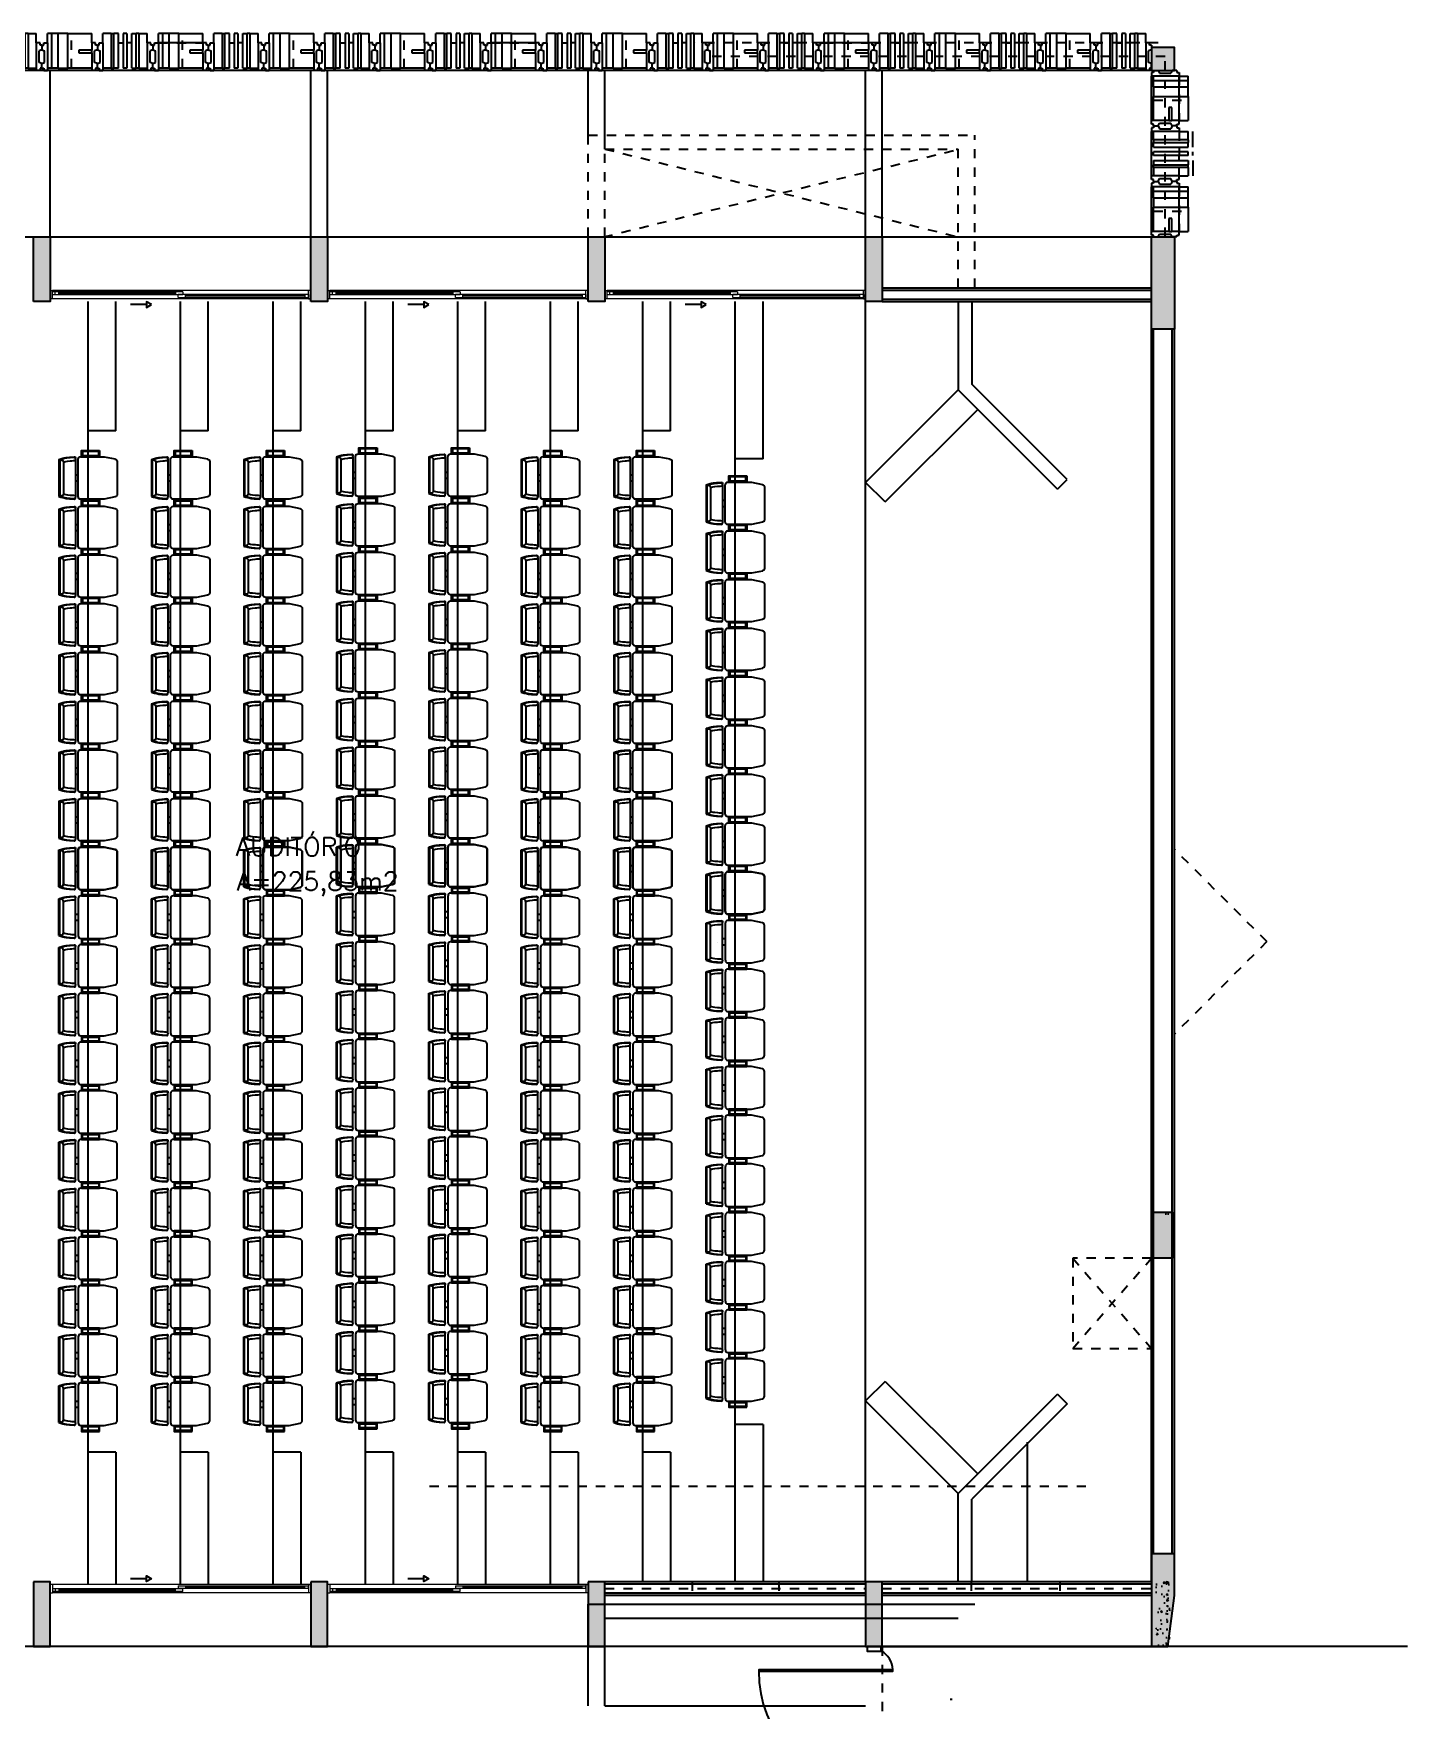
# Model space of a CAD drawing. Header units: metres. Extents: x -31 to 130, y -13 to 69.
# Drawn here: x 105.31 to 120.17, y 28.93 to 47.08 of the extents above; entities that cross this region are included whole.
import ezdxf

# ---------------------------------------------------------------- set-up
doc = ezdxf.new("R2010")
doc.units = ezdxf.units.M
doc.header["$LTSCALE"] = 0.002
doc.header["$MEASUREMENT"] = 0
doc.linetypes.add('DASHDOT', pattern=[1, 0.5, -0.25, 0, -0.25])
doc.linetypes.add('HIDDEN', pattern=[9.525, 6.35, -3.175])
for name, color, linetype in [('ar-alv', 2, 'CONTINUOUS'), ('ar-banc', 1, 'CONTINUOUS'), ('ar-brs', 2, 'CONTINUOUS'), ('ar-cal', 2, 'CONTINUOUS'), ('ar-div', 2, 'CONTINUOUS'), ('ar-esq', 2, 'CONTINUOUS'), ('ar-estc', 1, 'CONTINUOUS'), ('ar-piso', 1, 'CONTINUOUS'), ('ar-proj', 1, 'HIDDEN'), ('ar-projarmario', 1, 'HIDDEN'), ('ar-reboco', 2, 'CONTINUOUS'), ('AR-SIMB CONG', 1, 'CONTINUOUS'), ('brs-proj', 1, 'HIDDEN'), ('brs1', 2, 'CONTINUOUS'), ('brs2', 1, 'CONTINUOUS'), ('brs3', 1, 'CONTINUOUS'), ('brs4', 1, 'CONTINUOUS'), ('brs5', 1, 'CONTINUOUS'), ('esq-01', 1, 'CONTINUOUS'), ('esq-02', 1, 'CONTINUOUS'), ('esq-03', 1, 'HIDDEN'), ('estc-01', 3, 'CONTINUOUS'), ('h-estc', 3, 'CONTINUOUS'), ('mob-aud1', 1, 'CONTINUOUS'), ('mob-aud2', 1, 'CONTINUOUS'), ('nivel', 1, 'CONTINUOUS'), ('proj', 1, 'HIDDEN'), ('ptm', 2, 'CONTINUOUS'), ('SIM', 1, 'CONTINUOUS'), ('TEXTO', 2, 'CONTINUOUS'), ('ÁREA', 2, 'CONTINUOUS')]:
    doc.layers.add(name, color=color, linetype=linetype)
doc.styles.add('UNB1-100', font='simplex.shx', dxfattribs={"height": 0.2})

# ---------------------------------------------------------------- blocks, each defined once
blk = doc.blocks.new('plr01-01p')
at = {"layer": 'h-estc'}
blk.add_hatch(color=3, dxfattribs=at).paths.add_polyline_path([(0.09, 0.075), (-0.09, 0.075), (-0.09, -0.625), (0.09, -0.625)])
at = {"layer": 'estc-01', "color": 3}
blk.add_lwpolyline([(-0.09, 0.075), (-0.09, -0.625), (0.09, -0.625), (0.09, 0.075)], close=True, dxfattribs=at)
blk = doc.blocks.new('plr01-02p')
at = {"layer": 'h-estc'}
blk.add_hatch(color=3, dxfattribs=at).paths.add_polyline_path([(0.125, 0.375), (-0.125, 0.375), (-0.125, -0.625), (0.125, -0.625)])
at = {"layer": 'estc-01', "color": 3}
blk.add_lwpolyline([(-0.125, 0.375), (-0.125, -0.625), (0.125, -0.625), (0.125, 0.375)], close=True, dxfattribs=at)
blk = doc.blocks.new('esq50-01p')
at = {"layer": 'esq-01'}
for points in [[(-7.45, 0.079), (-7.5, 0.079), (-7.5, -0.075), (-7.45, -0.075)], [(-5.955, 0.079), (-6.005, 0.079), (-6.005, -0.075), (-5.955, -0.075)], [(-4.46, 0.079), (-4.51, 0.079), (-4.51, -0.075), (-4.46, -0.075)], [(-2.965, 0.079), (-3.015, 0.079), (-3.015, -0.075), (-2.965, -0.075)], [(-1.47, 0.079), (-1.52, 0.079), (-1.52, -0.075), (-1.47, -0.075)], [(0.025, 0.079), (-0.025, 0.079), (-0.025, -0.075), (0.025, -0.075)], [(1.52, 0.079), (1.47, 0.079), (1.47, -0.075), (1.52, -0.075)], [(3.015, 0.079), (2.965, 0.079), (2.965, -0.075), (3.015, -0.075)], [(4.51, 0.079), (4.46, 0.079), (4.46, -0.075), (4.51, -0.075)], [(6.005, 0.079), (5.955, 0.079), (5.955, -0.075), (6.005, -0.075)], [(7.5, 0.079), (7.45, 0.079), (7.45, -0.075), (7.5, -0.075)]]:
    blk.add_lwpolyline(points, close=True, dxfattribs=at)
at = {"layer": 'esq-02'}
for p, q in [((-4.51, 0.01), (-5.955, 0.01)), ((-3.015, 0.01), (-4.46, 0.01)), ((-1.52, 0.01), (-2.965, 0.01)), ((-1.47, 0.01), (-0.025, 0.01)), ((0.025, 0.01), (1.47, 0.01)), ((1.52, 0.01), (2.965, 0.01)), ((3.015, 0.01), (4.46, 0.01)), ((4.51, 0.01), (5.955, 0.01)), ((-4.51, -0.01), (-5.955, -0.01)), ((-3.015, -0.01), (-4.46, -0.01)), ((-1.52, -0.01), (-2.965, -0.01)), ((-1.47, -0.01), (-0.025, -0.01)), ((0.025, -0.01), (1.47, -0.01)), ((1.52, -0.01), (2.965, -0.01)), ((3.015, -0.01), (4.46, -0.01)), ((4.51, -0.01), (5.955, -0.01))]:
    blk.add_line(p, q, dxfattribs=at)
for points in [[(-7.25, 0.202), (-7.23, 0.202), (-7.23, -1.243), (-7.25, -1.243)], [(7.25, 0.202), (7.23, 0.202), (7.23, -1.243), (7.25, -1.243)]]:
    blk.add_lwpolyline(points, close=True, dxfattribs=at)
for centre in [(-7.24, 0.002), (7.24, 0.002)]:
    blk.add_circle(centre, 0.01, dxfattribs=at)
at = {"layer": 'nivel'}
for centre, radius, start, end in [((-7.24, -0.038), 0.241, 92.3821, 150.7879), ((7.24, -0.038), 0.241, 29.2121, 87.6179), ((-7.204, -0.045), 1.199, 268.7246, 358.5449), ((7.203, -0.045), 1.199, 181.4551, 271.2754)]:
    blk.add_arc(centre, radius, start, end, dxfattribs=at)
blk = doc.blocks.new('plr02-02p')
at = {"layer": 'h-estc'}
h = blk.add_hatch(dxfattribs=at)
h.set_pattern_fill('AR-CONC', color=256, scale=0.001, style=0)
h.set_pattern_definition([(50, (0, 0), (0.18218, -0.01594), [0.01905, -0.20955]), (355, (0, 0), (-0.03524, 0.19106), [0.01524, -0.16764]), (100.45, (0.01518, -0.00133), (0.14694, 0.17512), [0.01619, -0.17809]), (46.18, (0, 0.0508), (0.27108, -0.04204), [0.02857, -0.31433]), (96.64, (0.0226, 0.0473), (0.2374, 0.24743), [0.02429, -0.26714]), (351.18, (0, 0.0508), (0.2374, 0.24743), [0.02286, -0.25146]), (21, (0.0254, 0.0381), (0.15161, -0.10227), [0.01905, -0.20955]), (326, (0.0254, 0.0381), (0.0618, 0.18419), [0.01524, -0.16764]), (71.45, (0.03803, 0.02958), (0.21342, 0.08192), [0.01619, -0.17809]), (37.5, (0, 0), (0.00309, 0.084555), [0, -0.165608, 0, -0.17018, 0, -0.168275]), (7.5, (0, 0), (0.06682, 0.10018), [0, -0.097028, 0, -0.161798, 0, -0.064135]), (327.5, (-0.05664, 0), (0.13559, -0.00573), [0, -0.0635, 0, -0.19812, 0, -0.26289]), (317.5, (-0.08204, 0), (0.14813, 0.02543), [0, -0.08255, 0, -0.131572, 0, -0.18669])])
h.paths.add_polyline_path([(-0.125, 0.075), (-0.125, 0), (0, 0), (0, 0.075)])
h = blk.add_hatch(color=256, dxfattribs=at)
h.paths.add_polyline_path([(0.1, 0), (-0.1, 0), (-0.1, -0.425), (0.1, -0.425)])
h.paths.add_polyline_path([(0, 0.075), (-0.1, 0.075), (-0.1, 0), (0, 0)])
h.paths.add_polyline_path([(0.1, 0.075), (0, 0.075), (0, 0), (0.1, 0)])
at = {"layer": 'estc-01'}
for p, q in [((-0.1, 0.075), (-0.1, -0.425)), ((0.1, -0.425), (0.1, 0.075))]:
    blk.add_line(p, q, dxfattribs=at)
for points in [[(0.1, 0.075), (-0.1, 0.075)], [(-0.1, -0.425), (0.1, -0.425)]]:
    blk.add_lwpolyline(points, dxfattribs=at)
blk = doc.blocks.new('brs01-01p-oeste')
at = {"layer": 'brs-proj'}
for p, q in [((0.92, -0.2), (0.92, 0.175)), ((2.12, -0.2), (2.12, 0.175))]:
    blk.add_line(p, q, dxfattribs=at)
at = {"layer": 'brs1'}
for p, q in [((0, 0.05), (0.02, 0.05)), ((0, 0.05), (0, 0)), ((0, 0), (0.03, -0.013)), ((0.02, 0.075), (0.06, 0.075)), ((0.02, 0.05), (0.02, 0.075)), ((0.06, 0.075), (0.06, -0.225)), ((0.18, -0.2), (0.18, 0.175)), ((0.228, 0.175), (0.18, 0.175)), ((0.228, -0.2), (0.228, 0.175)), ((0.372, -0.2), (0.372, 0.175)), ((0.372, 0.175), (0.42, 0.175)), ((0.42, -0.2), (0.42, 0.175)), ((0.54, 0.075), (0.54, -0.225)), ((0.58, 0.075), (0.54, 0.075)), ((0.6, 0), (0.57, -0.013)), ((0.58, 0.05), (0.58, 0.075)), ((0.6, 0.05), (0.58, 0.05)), ((0.6, 0.05), (0.62, 0.05)), ((0.6, 0.05), (0.6, 0)), ((0.6, 0.05), (0.6, 0)), ((0.6, 0), (0.63, -0.013)), ((0.62, 0.075), (0.66, 0.075)), ((0.62, 0.05), (0.62, 0.075)), ((0.66, 0.075), (0.66, -0.225)), ((0.707, -0.2), (0.707, 0.175)), ((0.778, 0.175), (0.707, 0.175)), ((0.778, -0.2), (0.778, 0.175)), ((1.14, 0.075), (1.14, -0.005)), ((1.18, 0.075), (1.14, 0.075)), ((1.2, 0), (1.17, -0.013)), ((1.18, 0.05), (1.18, 0.075)), ((1.2, 0.05), (1.18, 0.05)), ((1.2, 0.05), (1.22, 0.05)), ((1.2, 0.05), (1.2, 0)), ((1.2, 0.05), (1.2, 0)), ((1.2, 0), (1.23, -0.013)), ((1.22, 0.075), (1.26, 0.075)), ((1.22, 0.05), (1.22, 0.075)), ((1.26, 0.075), (1.26, -0.225)), ((1.38, -0.2), (1.38, 0.175)), ((1.428, 0.175), (1.38, 0.175)), ((1.428, -0.2), (1.428, 0.175)), ((1.572, -0.2), (1.572, 0.175)), ((1.572, 0.175), (1.62, 0.175)), ((1.62, -0.2), (1.62, 0.175)), ((1.74, 0.075), (1.74, -0.225)), ((1.78, 0.075), (1.74, 0.075)), ((1.8, 0), (1.77, -0.013)), ((1.78, 0.05), (1.78, 0.075)), ((1.8, 0.05), (1.78, 0.05)), ((1.8, 0.05), (1.82, 0.05)), ((1.8, 0.05), (1.8, 0)), ((1.8, 0.05), (1.8, 0)), ((1.8, 0), (1.83, -0.013)), ((1.82, 0.075), (1.86, 0.075)), ((1.82, 0.05), (1.82, 0.075)), ((1.86, 0.075), (1.86, -0.225)), ((1.907, -0.2), (1.907, 0.175)), ((1.978, 0.175), (1.907, 0.175)), ((1.978, -0.2), (1.978, 0.175)), ((2.34, 0.075), (2.34, -0.005)), ((2.38, 0.075), (2.34, 0.075)), ((2.4, 0), (2.37, -0.013)), ((2.38, 0.05), (2.38, 0.075)), ((2.4, 0.05), (2.38, 0.05)), ((2.4, 0.05), (2.42, 0.05)), ((2.4, 0.05), (2.4, 0)), ((2.4, 0.05), (2.4, 0)), ((2.4, 0), (2.43, -0.013)), ((2.42, 0.075), (2.46, 0.075)), ((2.42, 0.05), (2.42, 0.075)), ((2.46, 0.075), (2.46, -0.225)), ((2.58, -0.2), (2.58, 0.175)), ((2.628, 0.175), (2.58, 0.175)), ((2.628, -0.2), (2.628, 0.175)), ((2.772, -0.2), (2.772, 0.175)), ((2.772, 0.175), (2.82, 0.175)), ((2.82, -0.2), (2.82, 0.175)), ((2.94, 0.075), (2.94, -0.225)), ((2.98, 0.075), (2.94, 0.075)), ((3, 0), (2.97, -0.013)), ((2.98, 0.05), (2.98, 0.075)), ((3, 0.05), (2.98, 0.05)), ((3, 0.05), (3, 0)), ((0, -0.15), (0.03, -0.137)), ((0, -0.2), (0, -0.15)), ((0.03, -0.137), (0.03, -0.013)), ((0.57, -0.137), (0.57, -0.013)), ((0.6, -0.15), (0.57, -0.137)), ((0.6, -0.15), (0.63, -0.137)), ((0.6, -0.2), (0.6, -0.15)), ((0.6, -0.2), (0.6, -0.15)), ((0.63, -0.137), (0.63, -0.013)), ((1.14, -0.005), (1, -0.005)), ((1, -0.005), (1, -0.035)), ((1, -0.035), (1.14, -0.035)), ((1.14, -0.035), (1.14, -0.225)), ((1.17, -0.137), (1.17, -0.013)), ((1.2, -0.15), (1.17, -0.137)), ((1.2, -0.15), (1.23, -0.137)), ((1.2, -0.2), (1.2, -0.15)), ((1.2, -0.2), (1.2, -0.15)), ((1.23, -0.137), (1.23, -0.013)), ((1.77, -0.137), (1.77, -0.013)), ((1.8, -0.15), (1.77, -0.137)), ((1.8, -0.15), (1.83, -0.137)), ((1.8, -0.2), (1.8, -0.15)), ((1.8, -0.2), (1.8, -0.15)), ((1.83, -0.137), (1.83, -0.013)), ((2.34, -0.005), (2.2, -0.005)), ((2.2, -0.005), (2.2, -0.035)), ((2.2, -0.035), (2.34, -0.035)), ((2.34, -0.035), (2.34, -0.225)), ((2.37, -0.137), (2.37, -0.013)), ((2.4, -0.15), (2.37, -0.137)), ((2.4, -0.15), (2.43, -0.137)), ((2.4, -0.2), (2.4, -0.15)), ((2.4, -0.2), (2.4, -0.15)), ((2.43, -0.137), (2.43, -0.013)), ((2.97, -0.137), (2.97, -0.013)), ((3, -0.15), (2.97, -0.137)), ((3, -0.2), (3, -0.15)), ((0, -0.2), (0.02, -0.2)), ((0.02, -0.2), (0.02, -0.225)), ((0.02, -0.225), (0.06, -0.225)), ((0.228, -0.2), (0.18, -0.2)), ((0.372, -0.2), (0.42, -0.2)), ((0.58, -0.225), (0.54, -0.225)), ((0.58, -0.2), (0.58, -0.225)), ((0.6, -0.2), (0.58, -0.2)), ((0.6, -0.2), (0.62, -0.2)), ((0.62, -0.2), (0.62, -0.225)), ((0.62, -0.225), (0.66, -0.225)), ((1.18, -0.225), (1.14, -0.225)), ((1.18, -0.2), (1.18, -0.225)), ((1.2, -0.2), (1.18, -0.2)), ((1.2, -0.2), (1.22, -0.2)), ((1.22, -0.2), (1.22, -0.225)), ((1.22, -0.225), (1.26, -0.225)), ((1.428, -0.2), (1.38, -0.2)), ((1.572, -0.2), (1.62, -0.2)), ((1.78, -0.225), (1.74, -0.225)), ((1.78, -0.2), (1.78, -0.225)), ((1.8, -0.2), (1.78, -0.2)), ((1.8, -0.2), (1.82, -0.2)), ((1.82, -0.2), (1.82, -0.225)), ((1.82, -0.225), (1.86, -0.225)), ((1.978, -0.2), (1.907, -0.2)), ((2.38, -0.225), (2.34, -0.225)), ((2.38, -0.2), (2.38, -0.225)), ((2.4, -0.2), (2.38, -0.2)), ((2.4, -0.2), (2.42, -0.2)), ((2.42, -0.2), (2.42, -0.225)), ((2.42, -0.225), (2.46, -0.225)), ((2.628, -0.2), (2.58, -0.2)), ((2.772, -0.2), (2.82, -0.2)), ((2.98, -0.225), (2.94, -0.225)), ((2.98, -0.2), (2.98, -0.225)), ((3, -0.2), (2.98, -0.2))]:
    blk.add_line(p, q, dxfattribs=at)
at = {"layer": 'brs2'}
for p, q in [((0.228, 0.075), (0.28, 0.075)), ((0.372, 0.075), (0.32, 0.075)), ((1.428, 0.075), (1.48, 0.075)), ((1.572, 0.075), (1.52, 0.075)), ((2.628, 0.075), (2.68, 0.075)), ((2.772, 0.075), (2.72, 0.075)), ((0.54, -0.225), (0.06, -0.225)), ((1.14, -0.225), (0.66, -0.225)), ((1.74, -0.225), (1.26, -0.225)), ((2.34, -0.225), (1.86, -0.225)), ((2.94, -0.225), (2.46, -0.225))]:
    blk.add_line(p, q, dxfattribs=at)
at = {"layer": 'brs3'}
for p, q in [((0.15, 0.175), (0.18, 0.175)), ((0.45, 0.175), (0.42, 0.175)), ((1.35, 0.175), (1.38, 0.175)), ((1.65, 0.175), (1.62, 0.175)), ((2.55, 0.175), (2.58, 0.175)), ((2.85, 0.175), (2.82, 0.175)), ((0.15, -0.2), (0.18, -0.2)), ((0.45, -0.2), (0.42, -0.2)), ((0.778, -0.2), (0.707, -0.2)), ((1.35, -0.2), (1.38, -0.2)), ((1.65, -0.2), (1.62, -0.2)), ((2.55, -0.2), (2.58, -0.2)), ((2.85, -0.2), (2.82, -0.2))]:
    blk.add_line(p, q, dxfattribs=at)
at = {"layer": 'brs4'}
for p, q in [((0.06, 0.075), (0.06, 0.175)), ((0.15, 0.175), (0.06, 0.175)), ((0.15, 0.175), (0.15, -0.2)), ((0.28, 0.175), (0.28, -0.2)), ((0.32, 0.175), (0.28, 0.175)), ((0.32, 0.175), (0.32, -0.2)), ((0.45, 0.175), (0.54, 0.175)), ((0.45, 0.175), (0.45, -0.2)), ((0.54, 0.075), (0.54, 0.175)), ((0.66, 0.075), (0.66, 0.175)), ((0.707, 0.175), (0.66, 0.175)), ((0.88, 0.175), (0.778, 0.175)), ((0.88, 0.175), (1.14, 0.175)), ((0.88, -0.2), (0.88, 0.175)), ((1.14, 0.075), (1.14, 0.175)), ((1.26, 0.075), (1.26, 0.175)), ((1.35, 0.175), (1.26, 0.175)), ((1.35, 0.175), (1.35, -0.2)), ((1.48, 0.175), (1.48, -0.2)), ((1.52, 0.175), (1.48, 0.175)), ((1.52, 0.175), (1.52, -0.2)), ((1.65, 0.175), (1.74, 0.175)), ((1.65, 0.175), (1.65, -0.2)), ((1.74, 0.075), (1.74, 0.175)), ((1.86, 0.075), (1.86, 0.175)), ((1.907, 0.175), (1.86, 0.175)), ((2.08, 0.175), (1.978, 0.175)), ((2.08, 0.175), (2.34, 0.175)), ((2.08, -0.2), (2.08, 0.175)), ((2.34, 0.075), (2.34, 0.175)), ((2.46, 0.075), (2.46, 0.175)), ((2.55, 0.175), (2.46, 0.175)), ((2.55, 0.175), (2.55, -0.2)), ((2.68, 0.175), (2.68, -0.2)), ((2.72, 0.175), (2.68, 0.175)), ((2.72, 0.175), (2.72, -0.2)), ((2.85, 0.175), (2.94, 0.175)), ((2.85, 0.175), (2.85, -0.2)), ((2.94, 0.075), (2.94, 0.175)), ((0.15, -0.2), (0.06, -0.2)), ((0.32, -0.2), (0.28, -0.2)), ((0.45, -0.2), (0.54, -0.2)), ((0.707, -0.2), (0.66, -0.2)), ((0.778, -0.2), (0.88, -0.2)), ((1.14, -0.2), (0.88, -0.2)), ((1.35, -0.2), (1.26, -0.2)), ((1.52, -0.2), (1.48, -0.2)), ((1.65, -0.2), (1.74, -0.2)), ((1.907, -0.2), (1.86, -0.2)), ((1.978, -0.2), (2.08, -0.2)), ((2.34, -0.2), (2.08, -0.2)), ((2.55, -0.2), (2.46, -0.2)), ((2.72, -0.2), (2.68, -0.2)), ((2.85, -0.2), (2.94, -0.2))]:
    blk.add_line(p, q, dxfattribs=at)
at = {"layer": 'brs5'}
for p, q in [((1.14, -0.035), (1.14, -0.005)), ((2.34, -0.035), (2.34, -0.005))]:
    blk.add_line(p, q, dxfattribs=at)
blk = doc.blocks.new('BRS01-01C-')
at = {"layer": 'brs-proj'}
for p, q in [((-0.075, 0.54), (-0.075, 0.06)), ((0.2, 0.28), (-0.175, 0.28))]:
    blk.add_line(p, q, dxfattribs=at)
at = {"layer": 'brs1'}
for p, q in [((-0.075, 0.58), (-0.075, 0.54)), ((-0.05, 0.58), (-0.075, 0.58)), ((-0.05, 0.6), (-0.05, 0.58)), ((-0.05, 0.6), (0, 0.6)), ((0, 0.6), (0.013, 0.57)), ((0.137, 0.57), (0.013, 0.57)), ((0.15, 0.6), (0.137, 0.57)), ((0.2, 0.6), (0.15, 0.6)), ((0.2, 0.6), (0.2, 0.58)), ((0.2, 0.58), (0.225, 0.58)), ((0.225, 0.58), (0.225, 0.54)), ((-0.075, 0.54), (0.225, 0.54)), ((-0.075, 0.06), (0.005, 0.06)), ((-0.075, 0.02), (-0.075, 0.06)), ((-0.05, 0.02), (-0.075, 0.02)), ((-0.05, 0), (-0.05, 0.02)), ((-0.05, 0), (0, 0)), ((0, 0), (0.013, 0.03)), ((0.137, 0.03), (0.013, 0.03)), ((0.035, 0.06), (0.225, 0.06)), ((0.15, 0), (0.137, 0.03)), ((0.2, 0), (0.15, 0)), ((0.2, 0.02), (0.225, 0.02)), ((0.2, 0), (0.2, 0.02)), ((0.225, 0.02), (0.225, 0.06))]:
    blk.add_line(p, q, dxfattribs=at)
at = {"layer": 'brs2'}
blk.add_line((0.225, 0.06), (0.225, 0.54), dxfattribs=at)
at = {"layer": 'brs3'}
for p, q in [((0.2, 0.493), (-0.175, 0.493)), ((-0.175, 0.422), (-0.175, 0.493)), ((0.2, 0.422), (-0.175, 0.422)), ((0.2, 0.422), (0.2, 0.493)), ((0.005, 0.06), (0.005, 0.2)), ((0.005, 0.2), (0.035, 0.2)), ((0.035, 0.2), (0.035, 0.06))]:
    blk.add_line(p, q, dxfattribs=at)
at = {"layer": 'brs4'}
for p, q in [((-0.075, 0.54), (-0.175, 0.54)), ((-0.175, 0.493), (-0.175, 0.54)), ((0.2, 0.493), (0.2, 0.54)), ((-0.175, 0.32), (-0.175, 0.06)), ((0.2, 0.32), (-0.175, 0.32)), ((0.2, 0.06), (0.2, 0.32)), ((-0.075, 0.06), (-0.175, 0.06))]:
    blk.add_line(p, q, dxfattribs=at)
at = {"layer": 'brs4', "color": 2}
for p, q in [((-0.175, 0.32), (-0.175, 0.422)), ((0.2, 0.422), (0.2, 0.32))]:
    blk.add_line(p, q, dxfattribs=at)
at = {"layer": 'brs5'}
blk.add_line((-0.075, 0.06), (-0.075, 0.54), dxfattribs=at)
at = {"layer": 'brs5', "color": 1}
blk.add_line((0.035, 0.06), (0.005, 0.06), dxfattribs=at)
blk = doc.blocks.new('BRS01-02C')
at = {"layer": 'brs-proj'}
for p, q in [((0.06, 0.075), (0.228, 0.075)), ((0.28, 0.075), (0.32, 0.075)), ((0.54, 0.075), (0.372, 0.075))]:
    blk.add_line(p, q, dxfattribs=at)
at = {"layer": 'brs1'}
for p, q in [((0, 0.05), (0.02, 0.05)), ((0, 0.05), (0, 0)), ((0, 0), (0.03, -0.013)), ((0.02, 0.075), (0.06, 0.075)), ((0.02, 0.05), (0.02, 0.075)), ((0.06, 0.075), (0.06, -0.225)), ((0.54, 0.075), (0.54, -0.225)), ((0.58, 0.075), (0.54, 0.075)), ((0.6, 0), (0.57, -0.013)), ((0.58, 0.05), (0.58, 0.075)), ((0.6, 0.05), (0.58, 0.05)), ((0.6, 0.05), (0.6, 0)), ((0, -0.15), (0.03, -0.137)), ((0, -0.2), (0, -0.15)), ((0.03, -0.137), (0.03, -0.013)), ((0.57, -0.137), (0.57, -0.013)), ((0.6, -0.15), (0.57, -0.137)), ((0.6, -0.2), (0.6, -0.15)), ((0, -0.2), (0.02, -0.2)), ((0.02, -0.2), (0.02, -0.225)), ((0.02, -0.225), (0.06, -0.225)), ((0.58, -0.225), (0.54, -0.225)), ((0.58, -0.2), (0.58, -0.225)), ((0.6, -0.2), (0.58, -0.2))]:
    blk.add_line(p, q, dxfattribs=at)
at = {"layer": 'brs2'}
for p, q in [((0.228, 0.075), (0.28, 0.075)), ((0.372, 0.075), (0.32, 0.075)), ((0.54, -0.225), (0.06, -0.225))]:
    blk.add_line(p, q, dxfattribs=at)
at = {"layer": 'brs3'}
for p, q in [((0.18, -0.2), (0.18, 0.175)), ((0.228, 0.175), (0.18, 0.175)), ((0.228, -0.2), (0.228, 0.175)), ((0.372, -0.2), (0.372, 0.175)), ((0.372, 0.175), (0.42, 0.175)), ((0.42, -0.2), (0.42, 0.175)), ((0.228, -0.2), (0.18, -0.2)), ((0.372, -0.2), (0.42, -0.2))]:
    blk.add_line(p, q, dxfattribs=at)
at = {"layer": 'brs4'}
for p, q in [((0.06, 0.075), (0.06, 0.175)), ((0.15, 0.175), (0.06, 0.175)), ((0.15, 0.175), (0.15, -0.2)), ((0.28, 0.175), (0.28, -0.2)), ((0.32, 0.175), (0.28, 0.175)), ((0.32, 0.175), (0.32, -0.2)), ((0.45, 0.175), (0.54, 0.175)), ((0.45, 0.175), (0.45, -0.2)), ((0.54, 0.075), (0.54, 0.175)), ((0.15, -0.2), (0.06, -0.2)), ((0.32, -0.2), (0.28, -0.2)), ((0.45, -0.2), (0.54, -0.2))]:
    blk.add_line(p, q, dxfattribs=at)
at = {"layer": 'brs4', "color": 3}
for p, q in [((0.15, 0.175), (0.18, 0.175)), ((0.45, 0.175), (0.42, 0.175)), ((0.15, -0.2), (0.18, -0.2)), ((0.45, -0.2), (0.42, -0.2))]:
    blk.add_line(p, q, dxfattribs=at)
at = {"layer": 'brs5'}
for p, q in [((0.228, 0.225), (0.06, 0.225)), ((0.32, 0.225), (0.28, 0.225)), ((0.372, 0.225), (0.54, 0.225))]:
    blk.add_line(p, q, dxfattribs=at)
blk = doc.blocks.new('cad-aud-03p')
at = {"layer": 'mob-aud1', "color": 1}
for p, q in [((-0.2, 0), (0.2, 0)), ((-0.202, -0.178), (-0.209, -0.178)), ((-0.202, -0.178), (0.202, -0.178)), ((0.202, -0.178), (0.209, -0.178)), ((-0.23, -0.236), (-0.23, -0.489)), ((0.202, -0.207), (-0.202, -0.207)), ((0.23, -0.489), (0.23, -0.236)), ((-0.23, -0.489), (-0.205, -0.608)), ((0.205, -0.608), (0.23, -0.489)), ((-0.177, -0.63), (0.177, -0.63))]:
    blk.add_line(p, q, dxfattribs=at)
blk.add_lwpolyline([(-0.296, -0.44), (-0.233, -0.44), (-0.233, -0.245), (-0.296, -0.245)], close=True, dxfattribs=at)
for centre, start, end in [((-0.202, -0.236), 90, 180), ((0.202, -0.236), 360, 90), ((-0.177, -0.602), 192.2251, 270), ((0.177, -0.602), 270, 347.7749)]:
    blk.add_arc(centre, 0.0282, start, end, dxfattribs=at)
for points, knots in [([(-0.2, 0), (-0.204, -0.014), (-0.215, -0.046), (-0.223, -0.079), (-0.228, -0.166)], [0, 0, 0, 0, 0.0442844, 0.1009467, 0.1009467, 0.1009467, 0.1009467]), ([(-0.228, -0.166), (-0.227, -0.169), (-0.225, -0.178), (-0.216, -0.178), (-0.209, -0.178)], [0, 0, 0, 0, 0.0076176, 0.02477159, 0.02477159, 0.02477159, 0.02477159]), ([(0.2, 0), (0.204, -0.014), (0.215, -0.046), (0.223, -0.079), (0.228, -0.166)], [0, 0, 0, 0, 0.0442844, 0.1009467, 0.1009467, 0.1009467, 0.1009467]), ([(0.228, -0.166), (0.227, -0.169), (0.225, -0.178), (0.216, -0.178), (0.209, -0.178)], [0, 0, 0, 0, 0.0076176, 0.02477159, 0.02477159, 0.02477159, 0.02477159])]:
    blk.add_open_spline(points, degree=3, knots=knots, dxfattribs=at)
at = {"layer": 'mob-aud2', "color": 1}
for p, q in [((-0.2, 0), (-0.196, -0.008)), ((-0.196, -0.008), (0.196, -0.008)), ((-0.196, -0.023), (-0.196, -0.008)), ((-0.171, -0.048), (0.171, -0.048)), ((-0.033, -0.178), (-0.033, -0.207)), ((0.033, -0.178), (0.033, -0.207)), ((0.196, -0.008), (0.2, 0)), ((0.196, -0.023), (0.196, -0.008)), ((-0.286, -0.255), (-0.296, -0.245)), ((-0.243, -0.255), (-0.233, -0.245)), ((-0.286, -0.43), (-0.296, -0.44)), ((-0.243, -0.43), (-0.233, -0.44))]:
    blk.add_line(p, q, dxfattribs=at)
blk.add_lwpolyline([(-0.243, -0.43), (-0.286, -0.43), (-0.286, -0.255), (-0.243, -0.255)], close=True, dxfattribs=at)
for centre, start, end in [((-0.171, -0.023), 180, 270), ((0.171, -0.023), 270, 360)]:
    blk.add_arc(centre, 0.0245, start, end, dxfattribs=at)
for points, knots in [([(-0.196, -0.008), (-0.2, -0.022), (-0.211, -0.054), (-0.219, -0.087), (-0.223, -0.175)], [0, 0, 0, 0, 0.0442844, 0.1009467, 0.1009467, 0.1009467, 0.1009467]), ([(-0.171, -0.048), (-0.176, -0.062), (-0.183, -0.082), (-0.188, -0.172), (-0.19, -0.178)], [0, 0, 0, 0, 0.04428442, 0.06423992, 0.06423992, 0.06423992, 0.06423992]), ([(0.171, -0.048), (0.176, -0.062), (0.183, -0.082), (0.188, -0.172), (0.19, -0.178)], [0, 0, 0, 0, 0.04428442, 0.06423992, 0.06423992, 0.06423992, 0.06423992]), ([(0.196, -0.008), (0.2, -0.022), (0.211, -0.054), (0.219, -0.087), (0.223, -0.175)], [0, 0, 0, 0, 0.0442844, 0.1009467, 0.1009467, 0.1009467, 0.1009467])]:
    blk.add_open_spline(points, degree=3, knots=knots, dxfattribs=at)
blk = doc.blocks.new('plr01-03p')
at = {"layer": 'h-estc'}
blk.add_hatch(color=256, dxfattribs=at).paths.add_polyline_path([(-0.125, -0.475), (-0.125, -0.925), (0.125, -0.925), (0.125, 0.075), (-0.055, 0.075)])
h = blk.add_hatch(dxfattribs=at)
h.set_pattern_fill('AR-CONC', color=256, scale=0.001, style=0)
h.set_pattern_definition([(50, (0, 0), (0.182185, -0.01594), [0.01905, -0.20955]), (355, (0, 0), (-0.035243, 0.191057), [0.01524, -0.16764]), (100.45, (0.01518, -0.00133), (0.146943, 0.175117), [0.01619, -0.17809]), (46.184, (0, 0.0508), (0.27108, -0.04204), [0.028575, -0.314325]), (96.636, (0.0226, 0.0473), (0.2374, 0.24743), [0.024285, -0.267135]), (351.184, (0, 0.0508), (0.2374, 0.24743), [0.02286, -0.25146]), (21, (0.0254, 0.0381), (0.151615, -0.102266), [0.01905, -0.20955]), (326, (0.0254, 0.0381), (0.0618, 0.18419), [0.01524, -0.16764]), (71.45, (0.03803, 0.02958), (0.213416, 0.081923), [0.01619, -0.17809]), (37.5, (0, 0), (0.0030886, 0.084555), [0, -0.165608, 0, -0.17018, 0, -0.168275]), (7.5, (0, 0), (0.06682, 0.10018), [0, -0.097028, 0, -0.161798, 0, -0.064135]), (327.5, (-0.05664, 0), (0.1355906, -0.005729), [0, -0.0635, 0, -0.19812, 0, -0.26289]), (317.5, (-0.08204, 0), (0.14813, 0.025426), [0, -0.08255, 0, -0.131572, 0, -0.18669])])
h.paths.add_polyline_path([(0.075, 0), (-0.075, 0), (-0.075, -0.625), (0.075, -0.625)])
h.paths.add_polyline_path([(0.075, 0.075), (-0.075, 0.075), (-0.075, 0), (0.075, 0)])
at = {"layer": 'estc-01'}
blk.add_lwpolyline([(-0.125, -0.475), (-0.125, -0.925), (0.125, -0.925), (0.125, 0.075), (-0.055, 0.075), (-0.125, -0.475)], close=True, dxfattribs=at)

msp = doc.modelspace()

# ---------------------------------------------------------------- hatches: boundary and pattern name
at = {"layer": 'h-estc'}
h = msp.add_hatch(color=3, dxfattribs=at)
h.paths.add_polyline_path([(117.55, 46.825), (117.4, 46.825), (117.4, 46.675), (117.55, 46.675)])
h.paths.add_polyline_path([(117.65, 46.825), (117.55, 46.825), (117.55, 46.675), (117.65, 46.675)])
h.paths.add_polyline_path([(117.65, 46.925), (117.4, 46.925), (117.4, 46.9), (117.4, 46.825), (117.65, 46.825)])

# ---------------------------------------------------------------- linework, layer by layer
at = {"layer": 'ar-alv'}
for p, q in [((114.49, 44.3), (117.4, 44.3)), ((114.49, 44.2), (117.4, 44.2)), ((115.31, 44.175), (115.31, 43.219)), ((115.46, 44.175), (115.46, 43.281)), ((117.425, 34.325), (117.425, 43.875)), ((117.625, 30.625), (117.625, 43.875)), ((116.385, 42.144), (115.31, 43.219)), ((116.491, 42.25), (115.46, 43.281)), ((116.385, 42.144), (116.491, 42.25)), ((117.425, 30.625), (117.425, 33.825)), ((116.385, 32.356), (115.31, 31.281)), ((116.385, 32.356), (116.491, 32.25)), ((116.491, 32.25), (115.46, 31.219)), ((115.31, 30.325), (115.31, 31.281)), ((115.46, 30.325), (115.46, 31.219)), ((114.31, 30.3), (111.49, 30.3)), ((117.4, 30.3), (114.49, 30.3)), ((114.31, 30.2), (111.49, 30.2)), ((117.4, 30.2), (114.49, 30.2))]:
    msp.add_line(p, q, dxfattribs=at)
at = {"layer": 'ar-banc'}
msp.add_line((111.49, 28.981), (114.31, 28.981), dxfattribs=at)
at = {"layer": 'ar-cal'}
for p, q in [((114.31, 30.325), (114.31, 44.175)), ((114.31, 42.219), (115.31, 43.219)), ((114.522, 42.007), (115.522, 43.007)), ((114.522, 42.007), (114.31, 42.219)), ((114.522, 32.493), (114.31, 32.281)), ((114.522, 32.493), (115.522, 31.493)), ((114.31, 32.281), (115.31, 31.281)), ((120.17, 29.625), (114.49, 29.625))]:
    msp.add_line(p, q, dxfattribs=at)
at = {"layer": 'ar-div'}
msp.add_line((116.06, 30.325), (116.06, 31.834), dxfattribs=at)
at = {"layer": 'ar-estc'}
for p, q in [((111.31, 28.981), (111.31, 30.081)), ((111.31, 30.081), (115.49, 30.081)), ((111.49, 28.981), (111.49, 29.931)), ((111.49, 29.931), (115.31, 29.931))]:
    msp.add_line(p, q, dxfattribs=at)
msp.add_lwpolyline([(117.4, 46.675), (117.65, 46.675), (117.65, 46.925), (117.4, 46.925)], close=True, dxfattribs=at)
at = {"layer": 'ar-piso'}
for p, q in [((117.4, 46.675), (99.49, 46.675)), ((105.49, 44.875), (105.49, 46.675)), ((108.31, 44.875), (108.31, 46.675)), ((108.49, 44.875), (108.49, 46.675)), ((111.31, 45.975), (111.31, 46.675)), ((111.49, 45.825), (111.49, 46.675)), ((114.31, 44.875), (114.31, 46.675)), ((114.49, 44.875), (114.49, 46.675)), ((102.475, 44.875), (105.325, 44.875)), ((105.475, 44.875), (108.325, 44.875)), ((108.475, 44.875), (111.325, 44.875)), ((111.475, 44.875), (114.31, 44.875)), ((114.49, 44.875), (117.4, 44.875)), ((105.9, 42.564), (105.9, 44.175)), ((106.2, 42.775), (106.2, 44.175)), ((106.9, 42.564), (106.9, 44.175)), ((107.2, 42.775), (107.2, 44.175)), ((107.9, 42.564), (107.9, 44.175)), ((108.2, 42.775), (108.2, 44.175)), ((108.9, 42.594), (108.9, 44.175)), ((109.2, 42.775), (109.2, 44.175)), ((109.9, 42.594), (109.9, 44.175)), ((110.2, 42.775), (110.2, 44.175)), ((110.9, 42.564), (110.9, 44.175)), ((111.2, 42.775), (111.2, 44.175)), ((111.9, 42.564), (111.9, 44.175)), ((112.2, 42.775), (112.2, 44.175)), ((112.9, 42.289), (112.9, 44.175)), ((113.2, 42.475), (113.2, 44.175)), ((106.2, 42.775), (105.9, 42.775)), ((107.2, 42.775), (106.9, 42.775)), ((108.2, 42.775), (107.9, 42.775)), ((109.2, 42.775), (108.9, 42.775)), ((110.2, 42.775), (109.9, 42.775)), ((111.2, 42.775), (110.9, 42.775)), ((112.2, 42.775), (111.9, 42.775)), ((113.2, 42.475), (112.9, 42.475)), ((112.9, 30.325), (112.9, 32.211)), ((105.9, 30.296), (105.9, 31.949)), ((106.9, 30.296), (106.9, 31.949)), ((107.9, 30.296), (107.9, 31.949)), ((108.9, 30.296), (108.9, 31.979)), ((109.9, 30.296), (109.9, 31.979)), ((110.9, 30.296), (110.9, 31.949)), ((111.9, 30.325), (111.9, 31.949)), ((113.2, 32.025), (112.9, 32.025)), ((113.2, 32.025), (113.2, 30.325)), ((106.2, 31.725), (105.9, 31.725)), ((106.2, 31.725), (106.2, 30.296)), ((107.2, 31.725), (106.9, 31.725)), ((107.2, 31.725), (107.2, 30.296)), ((108.2, 31.725), (107.9, 31.725)), ((108.2, 31.725), (108.2, 30.296)), ((109.2, 31.725), (108.9, 31.725)), ((109.2, 31.725), (109.2, 30.296)), ((110.2, 31.725), (109.9, 31.725)), ((110.2, 31.725), (110.2, 30.296)), ((111.2, 31.725), (110.9, 31.725)), ((111.2, 31.725), (111.2, 30.296)), ((112.2, 31.725), (111.9, 31.725)), ((112.2, 31.725), (112.2, 30.325)), ((114.31, 29.625), (99.49, 29.625)), ((114.49, 29.625), (117.47, 29.625))]:
    msp.add_line(p, q, dxfattribs=at)
at = {"layer": 'ar-proj', "color": 2}
for p, q in [((111.31, 44.875), (111.31, 45.975)), ((111.31, 45.975), (115.49, 45.975)), ((115.49, 44.325), (115.49, 45.975)), ((111.475, 44.875), (115.31, 45.821)), ((111.49, 44.875), (111.49, 45.825)), ((111.49, 45.825), (115.31, 44.875)), ((111.49, 45.825), (115.31, 45.825)), ((115.31, 44.325), (115.31, 45.825))]:
    msp.add_line(p, q, dxfattribs=at)
at = {"layer": 'ar-proj'}
for q in [(117.65, 38.25), (117.65, 36.25)]:
    msp.add_line((118.65, 37.25), q, dxfattribs=at)
at = {"layer": 'ar-projarmario'}
for p, q in [((117.475, 46.975), (112.475, 46.975)), ((117.55, 46.825), (112.625, 46.825)), ((117.55, 44.875), (117.55, 46.825)), ((114.49, 29.625), (114.49, 14.625))]:
    msp.add_line(p, q, dxfattribs=at)
at = {"layer": 'ar-reboco'}
for p, q in [((114.49, 44.325), (117.4, 44.325)), ((114.49, 44.175), (117.4, 44.175)), ((117.4, 30.325), (117.4, 43.875)), ((117.65, 30.625), (117.65, 43.875)), ((114.31, 30.325), (111.49, 30.325)), ((117.4, 30.325), (114.49, 30.325)), ((114.31, 30.175), (111.49, 30.175)), ((117.4, 30.175), (114.49, 30.175))]:
    msp.add_line(p, q, dxfattribs=at)
at = {"layer": 'AR-SIMB CONG', "ltscale": 0.1}
for p, q in [((106.532, 44.142), (106.359, 44.142)), ((109.532, 44.142), (109.359, 44.142)), ((112.532, 44.142), (112.359, 44.142))]:
    msp.add_line(p, q, dxfattribs=at)
at = {"layer": 'AR-SIMB CONG', "color": 1, "ltscale": 0.1}
for p, q in [((106.532, 30.358), (106.359, 30.358)), ((109.532, 30.358), (109.359, 30.358))]:
    msp.add_line(p, q, dxfattribs=at)
at = {"layer": 'AR-SIMB CONG', "ltscale": 0.1}
for points in [[(106.586, 44.142), (106.532, 44.172), (106.532, 44.111)], [(109.586, 44.142), (109.532, 44.172), (109.532, 44.111)], [(112.586, 44.142), (112.532, 44.172), (112.532, 44.111)]]:
    msp.add_lwpolyline(points, close=True, dxfattribs=at)
at = {"layer": 'AR-SIMB CONG', "color": 1, "ltscale": 0.1}
for points in [[(106.586, 30.358), (106.532, 30.328), (106.532, 30.389)], [(109.586, 30.358), (109.532, 30.328), (109.532, 30.389)]]:
    msp.add_lwpolyline(points, close=True, dxfattribs=at)
at = {"layer": 'esq-01', "linetype": 'Continuous', "lineweight": 5}
for p, q in [((108.285, 44.296), (105.515, 44.296)), ((106.846, 44.28), (105.584, 44.28)), ((111.285, 44.296), (108.515, 44.296)), ((109.846, 44.28), (108.584, 44.28)), ((114.285, 44.296), (111.515, 44.296)), ((112.846, 44.28), (111.584, 44.28)), ((108.31, 44.204), (105.515, 44.204)), ((105.584, 44.25), (106.846, 44.25)), ((108.245, 44.25), (106.954, 44.25)), ((106.954, 44.22), (108.245, 44.22)), ((111.31, 44.204), (108.515, 44.204)), ((108.584, 44.25), (109.846, 44.25)), ((111.245, 44.25), (109.954, 44.25)), ((109.954, 44.22), (111.245, 44.22)), ((114.31, 44.204), (111.515, 44.204)), ((111.584, 44.25), (112.846, 44.25)), ((114.245, 44.25), (112.954, 44.25)), ((112.954, 44.22), (114.245, 44.22)), ((108.31, 30.296), (105.515, 30.296)), ((108.285, 30.204), (105.515, 30.204)), ((105.584, 30.25), (106.846, 30.25)), ((106.846, 30.22), (105.584, 30.22)), ((106.954, 30.28), (108.245, 30.28)), ((108.245, 30.25), (106.954, 30.25)), ((111.31, 30.296), (108.515, 30.296)), ((111.285, 30.204), (108.515, 30.204)), ((108.584, 30.25), (109.846, 30.25)), ((109.846, 30.22), (108.584, 30.22)), ((109.954, 30.28), (111.245, 30.28)), ((111.245, 30.25), (109.954, 30.25))]:
    msp.add_line(p, q, dxfattribs=at)
at = {"layer": 'esq-03', "linetype": 'Continuous', "lineweight": 5}
for p, q in [((105.49, 44.296), (105.515, 44.296)), ((105.515, 44.204), (105.515, 44.296)), ((105.544, 44.28), (105.515, 44.28)), ((105.544, 44.25), (105.544, 44.28)), ((105.584, 44.28), (105.544, 44.28)), ((105.584, 44.25), (105.584, 44.28)), ((106.925, 44.28), (106.846, 44.28)), ((106.846, 44.28), (106.846, 44.25)), ((108.31, 44.296), (108.285, 44.296)), ((108.285, 44.204), (108.285, 44.296)), ((108.49, 44.296), (108.515, 44.296)), ((108.515, 44.204), (108.515, 44.296)), ((108.544, 44.28), (108.515, 44.28)), ((108.544, 44.25), (108.544, 44.28)), ((108.584, 44.28), (108.544, 44.28)), ((108.584, 44.25), (108.584, 44.28)), ((109.925, 44.28), (109.846, 44.28)), ((109.846, 44.28), (109.846, 44.25)), ((111.31, 44.296), (111.285, 44.296)), ((111.285, 44.204), (111.285, 44.296)), ((111.49, 44.296), (111.515, 44.296)), ((111.515, 44.204), (111.515, 44.296)), ((111.544, 44.28), (111.515, 44.28)), ((111.544, 44.25), (111.544, 44.28)), ((111.584, 44.28), (111.544, 44.28)), ((111.584, 44.25), (111.584, 44.28)), ((112.925, 44.28), (112.846, 44.28)), ((112.846, 44.28), (112.846, 44.25)), ((114.31, 44.296), (114.285, 44.296)), ((114.285, 44.204), (114.285, 44.296)), ((105.515, 44.204), (105.49, 44.204)), ((105.515, 44.25), (105.544, 44.25)), ((105.544, 44.25), (105.584, 44.25)), ((106.846, 44.25), (106.925, 44.25)), ((106.875, 44.22), (106.875, 44.25)), ((106.954, 44.25), (106.875, 44.25)), ((106.875, 44.22), (106.954, 44.22)), ((106.954, 44.22), (106.954, 44.25)), ((108.285, 44.25), (108.245, 44.25)), ((108.245, 44.25), (108.245, 44.22)), ((108.245, 44.22), (108.285, 44.22)), ((108.285, 44.204), (108.31, 44.204)), ((108.515, 44.204), (108.49, 44.204)), ((108.515, 44.25), (108.544, 44.25)), ((108.544, 44.25), (108.584, 44.25)), ((109.846, 44.25), (109.925, 44.25)), ((109.875, 44.22), (109.875, 44.25)), ((109.954, 44.25), (109.875, 44.25)), ((109.875, 44.22), (109.954, 44.22)), ((109.954, 44.22), (109.954, 44.25)), ((111.285, 44.25), (111.245, 44.25)), ((111.245, 44.25), (111.245, 44.22)), ((111.245, 44.22), (111.285, 44.22)), ((111.285, 44.204), (111.31, 44.204)), ((111.515, 44.204), (111.49, 44.204)), ((111.515, 44.25), (111.544, 44.25)), ((111.544, 44.25), (111.584, 44.25)), ((112.846, 44.25), (112.925, 44.25)), ((112.875, 44.22), (112.875, 44.25)), ((112.954, 44.25), (112.875, 44.25)), ((112.875, 44.22), (112.954, 44.22)), ((112.954, 44.22), (112.954, 44.25)), ((114.285, 44.25), (114.245, 44.25)), ((114.245, 44.25), (114.245, 44.22)), ((114.245, 44.22), (114.285, 44.22)), ((114.285, 44.204), (114.31, 44.204)), ((105.515, 30.296), (105.49, 30.296)), ((105.49, 30.204), (105.515, 30.204)), ((105.515, 30.296), (105.515, 30.204)), ((105.515, 30.25), (105.544, 30.25)), ((105.544, 30.22), (105.515, 30.22)), ((105.544, 30.25), (105.544, 30.22)), ((105.544, 30.25), (105.584, 30.25)), ((105.584, 30.22), (105.544, 30.22)), ((105.584, 30.25), (105.584, 30.22)), ((106.846, 30.22), (106.846, 30.25)), ((106.846, 30.25), (106.925, 30.25)), ((106.925, 30.22), (106.846, 30.22)), ((106.875, 30.28), (106.875, 30.25)), ((106.875, 30.28), (106.954, 30.28)), ((106.954, 30.25), (106.875, 30.25)), ((106.954, 30.28), (106.954, 30.25)), ((108.245, 30.25), (108.245, 30.28)), ((108.245, 30.28), (108.285, 30.28)), ((108.285, 30.25), (108.245, 30.25)), ((108.285, 30.296), (108.31, 30.296)), ((108.285, 30.296), (108.285, 30.204)), ((108.31, 30.204), (108.285, 30.204)), ((108.515, 30.296), (108.49, 30.296)), ((108.49, 30.204), (108.515, 30.204)), ((108.515, 30.296), (108.515, 30.204)), ((108.515, 30.25), (108.544, 30.25)), ((108.544, 30.22), (108.515, 30.22)), ((108.544, 30.25), (108.544, 30.22)), ((108.544, 30.25), (108.584, 30.25)), ((108.584, 30.22), (108.544, 30.22)), ((108.584, 30.25), (108.584, 30.22)), ((109.846, 30.22), (109.846, 30.25)), ((109.846, 30.25), (109.925, 30.25)), ((109.925, 30.22), (109.846, 30.22)), ((109.875, 30.28), (109.875, 30.25)), ((109.875, 30.28), (109.954, 30.28)), ((109.954, 30.25), (109.875, 30.25)), ((109.954, 30.28), (109.954, 30.25)), ((111.245, 30.25), (111.245, 30.28)), ((111.245, 30.28), (111.285, 30.28)), ((111.285, 30.25), (111.245, 30.25)), ((111.285, 30.296), (111.31, 30.296)), ((111.285, 30.296), (111.285, 30.204)), ((111.31, 30.204), (111.285, 30.204))]:
    msp.add_line(p, q, dxfattribs=at)
at = {"layer": 'esq-03', "linetype": 'Continuous', "lineweight": 0}
for p, q in [((105.515, 44.25), (105.515, 44.28)), ((106.925, 44.28), (106.925, 44.25)), ((108.515, 44.25), (108.515, 44.28)), ((109.925, 44.28), (109.925, 44.25)), ((111.515, 44.25), (111.515, 44.28)), ((112.925, 44.28), (112.925, 44.25)), ((106.846, 44.268), (105.584, 44.268)), ((106.846, 44.263), (105.584, 44.263)), ((108.245, 44.238), (106.954, 44.238)), ((108.245, 44.233), (106.954, 44.233)), ((108.285, 44.25), (108.285, 44.22)), ((109.846, 44.268), (108.584, 44.268)), ((109.846, 44.263), (108.584, 44.263)), ((111.245, 44.238), (109.954, 44.238)), ((111.245, 44.233), (109.954, 44.233)), ((111.285, 44.25), (111.285, 44.22)), ((112.846, 44.268), (111.584, 44.268)), ((112.846, 44.263), (111.584, 44.263)), ((114.245, 44.238), (112.954, 44.238)), ((114.245, 44.233), (112.954, 44.233)), ((114.285, 44.25), (114.285, 44.22)), ((105.515, 30.25), (105.515, 30.22)), ((106.846, 30.237), (105.584, 30.237)), ((106.846, 30.232), (105.584, 30.232)), ((106.925, 30.22), (106.925, 30.25)), ((108.245, 30.267), (106.954, 30.267)), ((108.245, 30.262), (106.954, 30.262)), ((108.285, 30.25), (108.285, 30.28)), ((108.515, 30.25), (108.515, 30.22)), ((109.846, 30.237), (108.584, 30.237)), ((109.846, 30.232), (108.584, 30.232)), ((109.925, 30.22), (109.925, 30.25)), ((111.245, 30.267), (109.954, 30.267)), ((111.245, 30.262), (109.954, 30.262)), ((111.285, 30.25), (111.285, 30.28))]:
    msp.add_line(p, q, dxfattribs=at)
at = {"layer": 'mob-aud1'}
for p, q in [((105.9, 31.949), (105.9, 42.564)), ((106.9, 31.949), (106.9, 42.564)), ((107.9, 31.949), (107.9, 42.564)), ((108.9, 31.979), (108.9, 42.594)), ((109.9, 31.979), (109.9, 42.594)), ((110.9, 31.949), (110.9, 42.564)), ((111.9, 31.949), (111.9, 42.564)), ((112.9, 32.211), (112.9, 42.289)), ((112.708, 37.245), (112.708, 37.245))]:
    msp.add_line(p, q, dxfattribs=at)
at = {"layer": 'proj', "ltscale": 0.2}
for p, q in [((116.55, 32.85), (117.4, 33.825)), ((116.55, 33.825), (117.4, 32.85))]:
    msp.add_line(p, q, dxfattribs=at)
at = {"layer": 'proj'}
for p, q in [((112.432, 30.325), (112.432, 30.175)), ((113.372, 30.325), (113.372, 30.175)), ((115.45, 30.325), (115.45, 30.175)), ((116.411, 30.325), (116.411, 30.175)), ((111.49, 30.25), (114.31, 30.25)), ((114.49, 30.25), (117.4, 30.25))]:
    msp.add_line(p, q, dxfattribs=at)
at = {"layer": 'proj', "ltscale": 0.2}
msp.add_lwpolyline([(117.4, 33.825), (116.55, 33.825), (116.55, 32.85), (117.4, 32.85)], close=True, dxfattribs=at)
at = {"layer": 'ptm'}
msp.add_line((115.225, 29.056), (115.245, 29.056), dxfattribs=at)
at = {"layer": 'SIM', "linetype": 'DASHDOT', "ltscale": 15}
msp.add_line((116.693, 31.355), (109.552, 31.355), dxfattribs=at)

# ---------------------------------------------------------------- block references
at = {"layer": 'ar-brs'}
for p in [(103.6, 46.9), (107.2, 46.9), (110.8, 46.9), (114.4, 46.9)]:
    msp.add_blockref('brs01-01p-oeste', p, dxfattribs=at)
at = {"layer": 'ar-brs', "xscale": -1, "rotation": 90}
for p in [(107.2, 46.9), (110.8, 46.9), (114.4, 46.9)]:
    msp.add_blockref('BRS01-01C-', p, dxfattribs=at)
at = {"layer": 'ar-brs', "xscale": -1}
for p in [(117.625, 46.075), (117.625, 44.875)]:
    msp.add_blockref('BRS01-01C-', p, dxfattribs=at)
at = {"layer": 'ar-brs', "rotation": 270}
msp.add_blockref('BRS01-02C', (117.625, 46.075), dxfattribs=at)
at = {"layer": 'ar-esq', "rotation": 270}
msp.add_blockref('esq50-01p', (114.4, 22.125), dxfattribs=at)
at = {"layer": 'ar-estc', "xscale": -1, "rotation": 180}
for name, p in [('plr01-01p', (105.4, 44.25)), ('plr01-01p', (108.4, 44.25)), ('plr01-01p', (111.4, 44.25)), ('plr01-01p', (114.4, 44.25)), ('plr01-02p', (117.525, 44.25))]:
    msp.add_blockref(name, p, dxfattribs=at)
at = {"layer": 'ar-estc', "xscale": -1}
msp.add_blockref('plr02-02p', (117.525, 34.25), dxfattribs=at)
at = {"layer": 'ar-estc', "rotation": 180}
msp.add_blockref('plr01-03p', (117.525, 29.7), dxfattribs=at)
at = {"layer": 'ar-estc'}
for p in [(105.4, 30.25), (108.4, 30.25), (111.4, 30.25), (114.4, 30.25)]:
    msp.add_blockref('plr01-01p', p, dxfattribs=at)
at = {"layer": 'mob-aud1', "xscale": -1, "rotation": 90}
for p in [(105.585, 42.267), (106.585, 42.267), (107.585, 42.267), (108.585, 42.297), (109.585, 42.297), (110.585, 42.267), (111.585, 42.267), (112.585, 41.992), (105.585, 41.73), (106.585, 41.73), (107.585, 41.73), (108.585, 41.76), (109.585, 41.76), (110.585, 41.73), (111.585, 41.73), (112.585, 41.465), (105.585, 41.204), (106.585, 41.204), (107.585, 41.204), (108.585, 41.233), (109.585, 41.233), (110.585, 41.204), (111.585, 41.204), (112.585, 40.939), (108.585, 40.707), (109.585, 40.707), (105.585, 40.677), (106.585, 40.677), (107.585, 40.677), (110.585, 40.677), (111.585, 40.677), (112.585, 40.412), (108.585, 40.18), (109.585, 40.18), (105.585, 40.15), (106.585, 40.15), (107.585, 40.15), (110.585, 40.15), (111.585, 40.15), (112.585, 39.885), (105.585, 39.623), (106.585, 39.623), (107.585, 39.623), (108.585, 39.653), (109.585, 39.653), (110.585, 39.623), (111.585, 39.623), (112.585, 39.358), (105.585, 39.096), (106.585, 39.096), (107.585, 39.096), (108.585, 39.126), (109.585, 39.126), (110.585, 39.096), (111.585, 39.096), (112.585, 38.831), (105.585, 38.569), (106.585, 38.569), (107.585, 38.569), (108.585, 38.599), (109.585, 38.599), (110.585, 38.569), (111.585, 38.569), (112.585, 38.304), (105.585, 38.042), (106.585, 38.042), (107.585, 38.042), (108.585, 38.072), (109.585, 38.072), (110.585, 38.042), (111.585, 38.042), (112.585, 37.777)]:
    msp.add_blockref('cad-aud-03p', p, dxfattribs=at)
at = {"layer": 'mob-aud1', "rotation": 90}
for p in [(108.585, 38.072), (109.585, 38.072), (105.585, 38.042), (106.585, 38.042), (107.585, 38.042), (110.585, 38.042), (111.585, 38.042), (112.585, 37.777), (105.585, 37.515), (106.585, 37.515), (107.585, 37.515), (108.585, 37.545), (109.585, 37.545), (110.585, 37.515), (111.585, 37.515), (112.585, 37.25), (105.585, 36.988), (106.585, 36.988), (107.585, 36.988), (108.585, 37.018), (109.585, 37.018), (110.585, 36.988), (111.585, 36.988), (112.585, 36.723), (105.585, 36.461), (106.585, 36.461), (107.585, 36.461), (108.585, 36.491), (109.585, 36.491), (110.585, 36.461), (111.585, 36.461), (112.585, 36.196), (105.585, 35.934), (106.585, 35.934), (107.585, 35.934), (108.585, 35.964), (109.585, 35.964), (110.585, 35.934), (111.585, 35.934), (112.585, 35.669), (105.585, 35.407), (106.585, 35.407), (107.585, 35.407), (108.585, 35.437), (109.585, 35.437), (110.585, 35.407), (111.585, 35.407), (112.585, 35.142), (105.585, 34.88), (106.585, 34.88), (107.585, 34.88), (108.585, 34.91), (109.585, 34.91), (110.585, 34.88), (111.585, 34.88), (112.585, 34.615), (105.585, 34.353), (106.585, 34.353), (107.585, 34.353), (108.585, 34.383), (109.585, 34.383), (110.585, 34.353), (111.585, 34.353), (112.585, 34.088), (105.585, 33.826), (106.585, 33.826), (107.585, 33.826), (108.585, 33.856), (109.585, 33.856), (110.585, 33.826), (111.585, 33.826), (112.585, 33.561), (105.585, 33.3), (106.585, 33.3), (107.585, 33.3), (108.585, 33.329), (109.585, 33.329), (110.585, 33.3), (111.585, 33.3), (112.585, 33.035), (108.585, 32.803), (109.585, 32.803), (105.585, 32.773), (106.585, 32.773), (107.585, 32.773), (110.585, 32.773), (111.585, 32.773), (112.585, 32.508), (105.585, 32.246), (106.585, 32.246), (107.585, 32.246), (108.585, 32.276), (109.585, 32.276), (110.585, 32.246), (111.585, 32.246)]:
    msp.add_blockref('cad-aud-03p', p, dxfattribs=at)

# ---------------------------------------------------------------- texts
at = {"layer": 'TEXTO', "style": 'UNB1-100'}
msp.add_text('AUDITÓRIO', height=0.2, dxfattribs=at).set_placement((107.498, 38.177))
at = {"layer": 'ÁREA', "style": 'UNB1-100'}
msp.add_text('A=225,83m2', height=0.2, dxfattribs=at).set_placement((107.509, 37.804))

doc.saveas('drawing.dxf')
